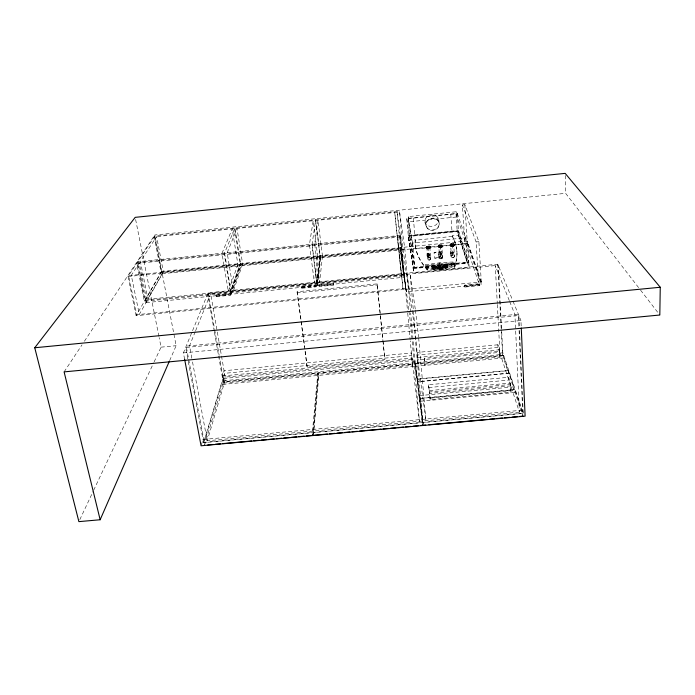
<?xml version="1.0" encoding="UTF-8"?>
<svg xmlns="http://www.w3.org/2000/svg" width="695" height="695" viewBox="0 0 695 695"><rect width="100%" height="100%" fill="white"/><g stroke="black" fill="none" stroke-linecap="round" stroke-linejoin="round"><path stroke-width="0.52" stroke-dasharray="3.48 2.61" d="M454.295 266.889L454.269 261.963A98.047 35.158 -4.5 0 0 439.588 262.814A98.16 35.15 -4.3 0 0 425.21 264.83L427.199 269.556A26.862 8.722 -4.7 0 0 441.021 269.391A26.87 8.722 -4.7 0 0 454.287 266.889L454.269 261.963M426.904 254.874L427.703 258.74L426.765 246.317C436.078 244.24 425.097 253.718 426.765 246.317M427.781 259.105C429.354 261.841 431.595 258.54 430.613 256.577L429.684 246.021M430.709 258.34L430.7 258.827M427.755 258.74L429.076 257.202L430.587 258.14M438.953 222.287C436.469 215.91 425.496 218.265 425.992 225.145C420.023 214.555 439.588 210.29 438.953 222.287C441.699 229.897 428.52 233.868 426.252 226.266M429.484 254.761L427.729 255.143L426.921 253.753M318.979 285.193L319.04 284.698L333.322 283.291L333.287 283.786L318.979 285.193L319.153 286.531L333.452 285.132L333.487 284.637L319.205 286.036L319.153 286.531M313.462 435.305L318.849 375.378L318.501 372.789L415.011 363.685L422.769 425.305L415.011 363.685M313.332 434.349L318.501 372.789M317.867 372.85L318.214 375.43L312.741 435.365L312.35 432.516L317.867 372.85L222.218 381.868L203.991 442.446L204.347 444.322M317.502 285.775L320.734 257.914L320.447 255.656L317.189 283.352L317.502 285.775L403.838 277.288L400.155 247.707L403.838 277.288M307.12 366.951L297.13 291.726L377.133 283.881L384.891 359.593L307.12 366.951L304.923 348.482M316.929 285.836L320.204 257.975L319.917 255.708L316.616 283.404L316.929 285.836L231.27 294.254L230.87 291.848L240.791 263.596L241.148 265.846L231.27 294.254M316.008 286.844L315.895 285.002L301.63 286.41L301.552 286.905L301.734 288.243L316.008 286.844L315.895 285.002M454.304 245.769C445.782 243.406 454.2 250.4 454.217 244.041C448.727 241.947 449.708 247.142 454.217 244.041M454.226 265.994A26.879 8.705 -4.7 0 1 440.951 268.496C439.301 269 442.202 269.504 440.882 268.331C438.919 269.573 445.565 268.07 441.82 267.792M440.404 269.043L440.587 267.601L449.926 265.751L453.574 264.291L453.739 263.709L453.618 264.925C445.26 268.6 435.652 269.339 426.73 267.575L426.252 266.42A66.233 23.152 -4.5 0 1 437.607 264.795L442.133 264.352M301.734 288.243L301.63 286.41M442.385 246.951C433.645 244.64 442.732 251.668 442.185 245.066C435.678 243.597 439.188 248.419 442.185 245.066M430.387 246.412L428.459 247.255L426.252 246.821M430.483 248.141L428.85 247.507L426.382 248.376M447.432 266.724L444.261 266.923L444.122 265.56L445.782 265.064L447.615 265.221L447.762 266.585L440.543 267.836L433.463 268.096L433.55 269.217L447.302 267.975L447.432 266.724L446.442 266.602L433.463 268.096M447.71 265.325L446.016 265.95L444.088 265.681M445.877 266.976C443.94 266.819 448.179 266.576 446.068 266.967M443.914 266.845C442.133 269.165 437.972 265.785 441.916 265.447C446.746 266.194 442.037 266.602 440.3 267.201M444.174 266.819L445.869 266.194L447.789 266.463M443.836 265.707L442.133 266.333L440.213 266.063M442.619 266.863L442.185 267.349M442.863 266.967L441.455 267.28L441.907 266.889M440.117 267.219C438.328 269.538 434.175 266.159 438.119 265.82C442.95 266.567 438.241 266.976 436.503 267.575M440.031 266.081L438.328 266.706L436.417 266.437M437.728 267.566L439.023 267.306M438.197 267.731L437.624 267.436L438.953 267.393M437.624 267.618L438.493 267.349M436.156 266.463L434.453 267.089L432.585 266.698L436.069 266.359L436.208 267.723L434.071 268.253M426.252 266.42L426.73 267.575L432.655 266.637L432.924 268.157L435.183 267.731M217.335 332.036L225.501 379.01L207.258 440.76L192.107 359.689M204.53 445.269L222.661 384.431L222.218 381.868M501.729 332.045L502.963 355.727L223.191 382.111L223.599 380.738L219.333 356.353M519.539 330.551L523.222 413.377L203.583 442.654L222.687 379.279L225.501 379.01M432.637 267.957L434.34 267.332L436.243 267.601M201.35 444.896L202.992 439.501L523.074 410.137L523.752 412.144M223.946 384.283L222.487 375.943L224.068 370.748L411.37 352.99L412.231 360.662L222.939 378.54L224.511 373.319L411.605 355.597M443.071 268.14C440.934 270.616 435.218 267.731 441.829 267.923M441.916 267.966C443.975 268.861 437.233 269.156 439.865 268.105M442.48 268.201C442.941 269.738 438.936 270.077 439.101 268.531M439.153 269.165L442.533 268.835M438.892 268.948L438.771 268.418L440.265 268.027M230.349 295.262L230.306 293.42L216.154 294.81L215.954 295.323L216.18 296.652L230.349 295.262L230.306 293.42M230.697 294.306L240.626 265.898L240.262 263.648L230.297 291.9L230.697 294.306L145.715 302.664L145.229 300.275L161.718 271.476L162.143 273.708L145.715 302.664M216.18 296.652L216.154 294.81M195.208 331.767L189.518 345.823L191.907 358.629M195.608 330.759L210.646 293.594L217.144 330.968M184.609 359.219L183.411 352.886L208.205 292.734L497.82 264.213L512.606 300.24M440.265 268.218L440.595 268.73L440.665 268.183M169.623 360.636L176.139 345.71L154.803 234.997L565.652 193.34L639.921 289.311M79.812 519.669L93.2 491.252M93.66 490.27L153.673 362.851M154.142 361.869L161.066 347.161L159.155 337.588M408.73 309.666L400.685 247.655L406.306 291.839L481.105 284.533L480.949 281.988L136.124 315.686L161.501 271.415L154.698 236.118L399.521 211.306L404.855 248.958L410.545 311.786M442.272 257.419L438.528 258.366L434.514 258.184L434.08 252.65L437.833 251.712L441.855 251.877L442.272 257.419L438.258 257.246L434.514 258.184M441.855 251.877L438.102 252.815L434.08 252.65M136.124 315.686L128.01 276.523L154.698 236.118M64.105 371.886L82.01 344.868M84.39 341.271L154.803 234.997M441.238 268.444L441.047 268.6A26.879 8.705 -4.7 0 1 427.13 268.67L425.21 264.83M441.264 253.597L439.179 253.805M439.049 267.393L438.38 267.592M435.122 267.949L434.245 267.775M433.55 269.217L447.511 267.836M440.326 268.27L440.274 268.635M452.419 252.824L450.551 252.085M440.091 268.044L441.273 267.923M462.392 204.938L464.833 204.695L478.89 241.678L481.288 282.057L478.56 282.326L464.755 241.182L462.392 204.938L476.11 241.956L478.56 282.326M397.175 212.227L154.221 236.839L161.049 272.197L400.502 248.341L397.088 211.558L402.101 249.227M456.719 211.706L457.075 216.936L408.677 221.818L408.226 216.614L456.719 211.706L467.639 243.728L468.847 262.467L413.421 267.931L408.269 235.518L406.757 218.43L457.249 213.33L458.405 230.497L468.847 262.467M406.757 218.43L414.863 267.975L467.275 262.797L457.241 231.591L409.703 236.352L408.147 218.656L456.024 213.817L466.015 243.441M408.269 235.518L458.405 230.497M408.321 236.109L458.448 231.088L468.89 263.11L469.177 267.618L413.864 273.065L408.321 236.109L413.864 273.065M400.468 236.986L136.672 263.405L144.36 301.326L404.03 275.785L400.363 236.196L137.236 262.554L144.89 300.405L403.917 274.907M408.686 240.227L415.193 239.706A396.176 111.417 0.9 0 0 428.633 270.911L428.676 271.493M452.21 235.874L452.254 236.005A361.096 110.974 -11 0 1 454.026 268.409L454.078 268.991A361 111.13 -11 0 0 452.297 236.543L452.21 235.874L458.726 235.223L469.177 267.618M452.254 236.413L415.245 240.244A396.072 111.574 0.9 0 0 428.676 271.493M408.226 216.614L412.7 243.085L465.65 237.794L467.275 262.797M161.501 271.415L467.17 240.948L481.288 282.057M128.01 276.523L404.855 248.958M476.11 241.956L478.89 241.678M162.143 273.708L240.626 265.898M241.148 265.846L320.204 257.975M320.734 257.914L400.363 249.992M400.893 249.939L467.075 243.346L481.105 284.533M467.639 243.728L411.788 249.288L413.421 267.931M426.895 254.092L428.372 253.953M413.473 268.574L468.89 263.11M215.954 295.323L230.123 293.924M301.552 286.905L315.834 285.497M216.38 296.148L230.523 294.758M301.812 287.747L316.069 286.349M296.93 292.882L377.185 285.011L377.133 283.881M405.645 288.39L136.698 314.687L128.61 275.611L401.988 248.376L405.767 289.337L400.407 247.602M464.729 287.07L464.486 285.141L479.559 283.664L479.819 285.602L464.729 287.07L464.573 286.548L479.646 285.08L479.819 285.602M479.732 284.185L464.634 285.662L464.486 285.141M161.066 347.161L176.139 345.71M183.411 352.886L520.946 320.543L521.224 326.989M497.872 344.79L417.113 352.443L418.034 360.114L499.653 352.4L498.011 347.422L497.872 344.79L499.514 349.741L499.974 358.281L499.262 351.21L424.306 358.29L424.993 365.344L424.306 358.29M498.011 347.422L417.347 355.058L418.034 360.114M222.487 375.943L411.987 358.021L412.761 366.5M417.799 357.473L499.514 349.741M412.083 359.454L223.312 377.289L224.32 383.023L412.613 365.275L410.276 341.019M418.677 337.9L425.957 420.71L417.86 360.844L412.135 361.383L419.441 421.309L410.658 324.574L408.868 310.735M497.342 304.48L499.931 353.095L502.815 352.825L523.222 413.377M223.599 380.738L502.528 354.415L502.963 355.727M415.645 363.624L503.336 355.354L514.057 389.634L420.023 398.348L415.645 363.624L415.879 366.23L503.475 357.986L508.54 373.137L417.869 381.616M424.81 364.128L499.575 357.082M222.661 384.431L415.245 366.291M508.41 370.435L417.626 378.94L417.895 381.833L508.61 373.354M417.652 379.157L508.479 370.652L513.926 386.854L514.057 389.634M510.703 385.873L429.606 393.413L428.485 384.769L508.653 377.289L510.564 383.049L511.007 392.128L430.136 399.625L429.397 392.006L510.243 384.491L511.007 392.128M428.719 387.549L508.792 380.087L508.653 377.289M428.485 384.769L429.371 390.607L510.564 383.049M513.926 386.854L419.78 395.594L420.023 398.348M515.012 392.484L420.397 401.25L420.154 398.478L514.882 389.695L522.796 413.238L522.927 416.14L515.012 392.484L514.882 389.695M429.927 398.2L510.556 390.729M203.991 442.446L312.35 432.516M313.063 432.446L422.508 422.421M522.796 413.238L423.238 422.36L423.411 424.28M440.587 267.601L433.159 267.801L426.678 266.941M441.143 267.94L443.08 268.261M441.812 267.236L442.828 267.054M442.003 267.358L441.534 267.193M439.275 268.895L441.273 268.956M446.503 266.611L445.313 266.81L446.616 266.506M427.034 227.63C431.43 233.781 442.863 227.126 438.076 220.532C433.993 214.946 423.481 219.889 426.339 226.657M640.59 290.171L659.816 315.017M513.023 301.239L520.946 320.543M509.305 300.561L495.266 265.586L497.281 303.394M509.704 301.56L514.917 314.548L519.417 412.144L499.931 353.095M480.949 281.988L466.927 241.052L467.075 243.346M453.105 251.911L454.235 255.795L452.732 254.857L451.42 256.073L450.551 243.945M451.724 252.407L452.862 256.333L452.141 244.24M450.334 252.911C449.152 258.375 455.694 259.374 454.348 254.222L453.635 244.093M441.421 253.067L442.402 256.968L440.891 256.029L439.588 257.454L438.736 245.578M440.031 253.571L441.03 257.506L440.23 245.431M438.649 254.066C437.277 259.513 443.879 260.547 442.472 255.395L441.716 245.283M425.132 221.297C426.018 229.897 440.83 226.666 437.928 218.473M429.823 254.579A1.468 1.39 -14.5 0 1 427.729 255.995A1.468 1.39 -14.5 0 1 427.538 253.597A1.468 1.39 -14.5 0 1 429.823 254.579L430.648 258.444A1.486 1.433 -17 0 1 428.537 259.904A1.486 1.433 -17 0 1 428.337 257.428A1.486 1.433 -17 0 1 430.657 258.444M428.363 254.726L429.215 258.679L428.181 245.978M135.612 219.481L158.938 336.528M203.583 442.654L185.626 347.509L518.87 315.495L519.347 326.25M208.205 292.734L214.512 328.778M214.694 329.838L219.151 355.293M214.277 331.246L207.736 293.881L498.254 265.29L501.677 330.968M214.434 332.149L223.191 382.111M408.147 218.656L413.186 248.697M224.581 253.015L230.87 291.066M234.606 228.69L240.288 264.309M415.271 309.04L410.12 273.96L417.86 360.844M415.428 310.1L418.581 336.823M407.157 274.256L414.229 325.547M297.13 291.726L304.775 347.413M408.478 289.068L402.805 247.359L399.521 211.306M420.154 398.478L423.49 425.236M319.04 284.698L319.205 286.036M312.064 244.249L316.99 282.587M397.818 237.247L402.944 288.651L394.743 212.47L401.215 274.299M315.591 220.489L320.1 256.351M333.322 283.291L333.452 285.132M377.185 285.011L382.91 340.411M383.023 341.48L384.891 359.593M406.071 289.302L406.306 291.839M404.186 274.551L407.618 312.072M407.722 313.141L410.172 339.942M414.055 324.244L422.899 422.56L415.002 361.113L410.641 312.863M413.369 218.126L414.889 235.831M415.176 239.575L415.245 240.244M415.245 244.718L415.297 245.266M412.7 243.085L414.863 267.975M429.371 390.607L430.136 399.625M428.719 245.952L428.85 247.507M428.459 247.255L428.58 248.81M427.92 247.281L428.042 248.845M427.651 246.056L427.781 247.611M427.408 247.272L427.529 248.827M427.173 246.169L427.295 247.724M426.956 247.212L427.078 248.767M426.6 247.116L426.721 248.671M426.461 246.473L426.591 248.028M426.287 246.647L426.487 248.541M427.13 268.67L427.199 269.556M430.283 246.256L430.405 247.811M430.04 246.117L430.309 248.315M429.475 247.064L429.597 248.628M429.232 245.96L429.362 247.516M428.989 247.177L429.119 248.74M436.886 267.236L436.799 266.107L435.713 266.237L435.8 267.366M440.917 245.987L441.038 247.55M440.604 244.77L440.726 246.325M440.065 244.796L440.187 246.351M439.848 246.099L439.961 247.655M439.535 244.875L439.657 246.43M439.327 246.082L439.448 247.646M440.951 268.496L441.021 269.391M439.058 244.988L439.171 246.543M440.769 266.828L440.682 265.69L440.048 265.751L439.414 265.82L439.501 266.95M438.649 245.127L438.771 246.682M438.51 245.926L438.632 247.489M439.892 264.56L439.944 265.186L437.65 265.429A66.216 23.187 -4.5 0 0 426.304 267.045M438.354 245.292L438.476 246.847M439.588 262.814L439.657 263.692A98.117 35.228 -4.3 0 0 425.279 265.707M439.839 264.56L439.883 265.195L442.176 264.977A66.216 23.187 -4.5 0 1 453.783 264.335M438.189 245.465L438.389 247.351M444.496 266.506L444.409 265.377L443.314 265.464L443.393 266.593M442.098 245.57L442.22 247.133M441.933 244.935L442.055 246.49M441.577 244.84L441.69 246.395M441.403 245.874L441.516 247.437M441.117 244.779L441.238 246.334M447.597 266.307L447.519 265.177L453.618 264.925L453.574 264.291M450.786 214.347L452.037 232.113M452.254 236.005L452.289 236.543M452.862 244.805L452.966 246.36M452.497 243.58L452.61 245.135M452.332 244.875L452.436 246.438M451.959 243.615L452.071 245.17M451.785 244.909L451.898 246.473M451.429 243.684L451.541 245.248M451.264 244.892L451.376 246.456M450.951 243.797L451.064 245.361M450.812 244.84L450.916 246.395M450.438 244.736L450.551 246.299M450.256 244.11L450.369 245.665M450.186 244.605L450.299 246.169M450.099 244.284L450.186 246.013M456.867 251.13L456.91 251.686M454.096 243.884L454.209 245.439M453.844 243.754L454.139 245.943M453.479 243.65L453.583 245.213M453.34 244.692L453.453 246.247M453.018 243.597L453.131 245.153M458.448 231.088L458.726 235.223M456.024 213.817L457.241 231.591M464.833 204.695L467.17 240.948M479.559 283.664L479.646 285.08M497.82 264.213L501.182 328.639M501.234 329.717L502.528 354.415M503.336 355.354L503.475 357.986M518.878 326.146L518.348 314.218L186.19 346.145L204.069 441.056L522.701 411.84L519.078 330.49M565.235 175.47L565.652 193.34M439.657 263.692A98.004 35.228 -4.5 0 1 454.33 262.84M442.255 264.335A66.233 23.152 -4.5 0 1 453.852 263.7M322.489 256.116L319.57 282.335L314.679 243.988L318.006 220.246L322.489 256.116M320.195 255.595L316.885 283.473L311.951 245.048L315.695 219.802L320.195 255.595M317.719 256.594L314.418 282.839L309.457 244.51L313.167 220.732L317.719 256.594M242.651 264.074L233.416 290.814L227.169 252.754L237.012 228.446L242.651 264.074M240.557 263.535L230.549 291.969L224.242 253.84L234.893 227.995L240.557 263.535M237.916 264.543L228.316 291.318L221.983 253.275L232.208 228.933L237.916 264.543M146.906 301.083L139.33 314.435L131.286 275.342L139.261 263.144L146.906 301.083M163.403 271.962L147.948 299.232L140.364 261.459L156.61 236.595L163.403 271.962M400.259 235.405L137.792 261.711L145.411 299.484L403.804 274.038L400.259 235.405M457.197 231.001L409.65 235.761L414.802 267.332L467.231 262.154L457.197 231.001M440.343 258.731A1.486 1.433 -19.4 0 0 442.463 257.272A1.486 1.433 -19.4 0 0 440.152 256.255A1.486 1.433 -19.4 0 0 440.343 258.731M439.396 254.839A1.468 1.39 -16.5 0 0 441.499 253.423A1.468 1.39 -16.5 0 0 439.214 252.441A1.468 1.39 -16.5 0 0 439.396 254.839M427.468 248.602A1.494 0.469 -5 0 0 429.91 248.15A1.494 0.469 -5 0 0 427.964 247.767A1.494 0.469 -5 0 0 427.468 248.602M427.338 247.046A1.494 0.46 -5 0 0 429.788 246.595A1.494 0.46 -5 0 0 427.842 246.212A1.494 0.46 -5 0 0 427.338 247.046M452.532 257.671A1.494 1.433 -21.5 0 0 454.217 255.734A1.494 1.433 -21.5 0 0 451.689 255.343A1.494 1.433 -21.5 0 0 452.532 257.671M451.072 253.684A1.477 1.381 -18.4 0 0 453.183 252.268A1.477 1.381 -18.4 0 0 450.907 251.277A1.477 1.381 -18.4 0 0 451.072 253.684M451.298 246.23A1.503 0.469 -4.5 0 0 453.731 245.778A1.503 0.469 -4.5 0 0 451.741 245.405A1.503 0.469 -4.5 0 0 451.298 246.23M451.185 244.675A1.503 0.46 -4.5 0 0 453.618 244.214A1.503 0.46 -4.5 0 0 451.628 243.841A1.503 0.46 -4.5 0 0 451.185 244.675M439.379 247.42A1.494 0.469 -4.8 0 0 441.812 246.968A1.494 0.469 -4.8 0 0 439.848 246.586A1.494 0.469 -4.8 0 0 439.379 247.42M439.257 245.856A1.494 0.46 -4.8 0 0 441.699 245.405A1.494 0.46 -4.8 0 0 439.727 245.031A1.494 0.46 -4.8 0 0 439.257 245.856"/><path stroke-width="1.04" d="M660.25 287.261L659.816 315.017L64.105 371.886L100.15 519.756L78.891 521.632L34.75 347.752L135.186 217.353L565.183 173.368L660.25 287.261L34.75 347.752M100.15 519.756L169.189 361.626M207.744 444.974L213.096 444.487M215.242 444.287L220.602 443.801M222.739 443.601L251.668 440.96M253.814 440.76L259.174 440.274M261.311 440.074L266.671 439.588M268.817 439.388L274.169 438.901M276.315 438.701L281.675 438.215M283.812 438.015L289.172 437.529M291.318 437.329L296.669 436.842M298.815 436.642L304.175 436.156M306.313 435.956L312.741 435.365M314.531 435.209L327.397 434.028M329.534 433.836L334.894 433.341M337.04 433.15L342.392 432.655M344.538 432.464L349.898 431.969M352.044 431.777L357.395 431.282M359.541 431.091L364.901 430.596M367.047 430.405L380.973 429.128M383.119 428.928L388.479 428.441M390.616 428.242L395.976 427.755M398.122 427.555L403.482 427.069M405.619 426.878L410.98 426.382M413.125 426.191L418.486 425.696M420.623 425.505L422.769 425.305M423.49 425.236L425.653 425.045M428.893 424.741L487.256 419.406M489.419 419.207L494.823 418.711M496.986 418.512L502.389 418.025M504.553 417.825L509.956 417.33M512.119 417.13L517.523 416.635M519.686 416.435L522.927 416.14M184.609 359.219L201.072 445.79L525.116 416.157L521.276 328.066"/></g></svg>
